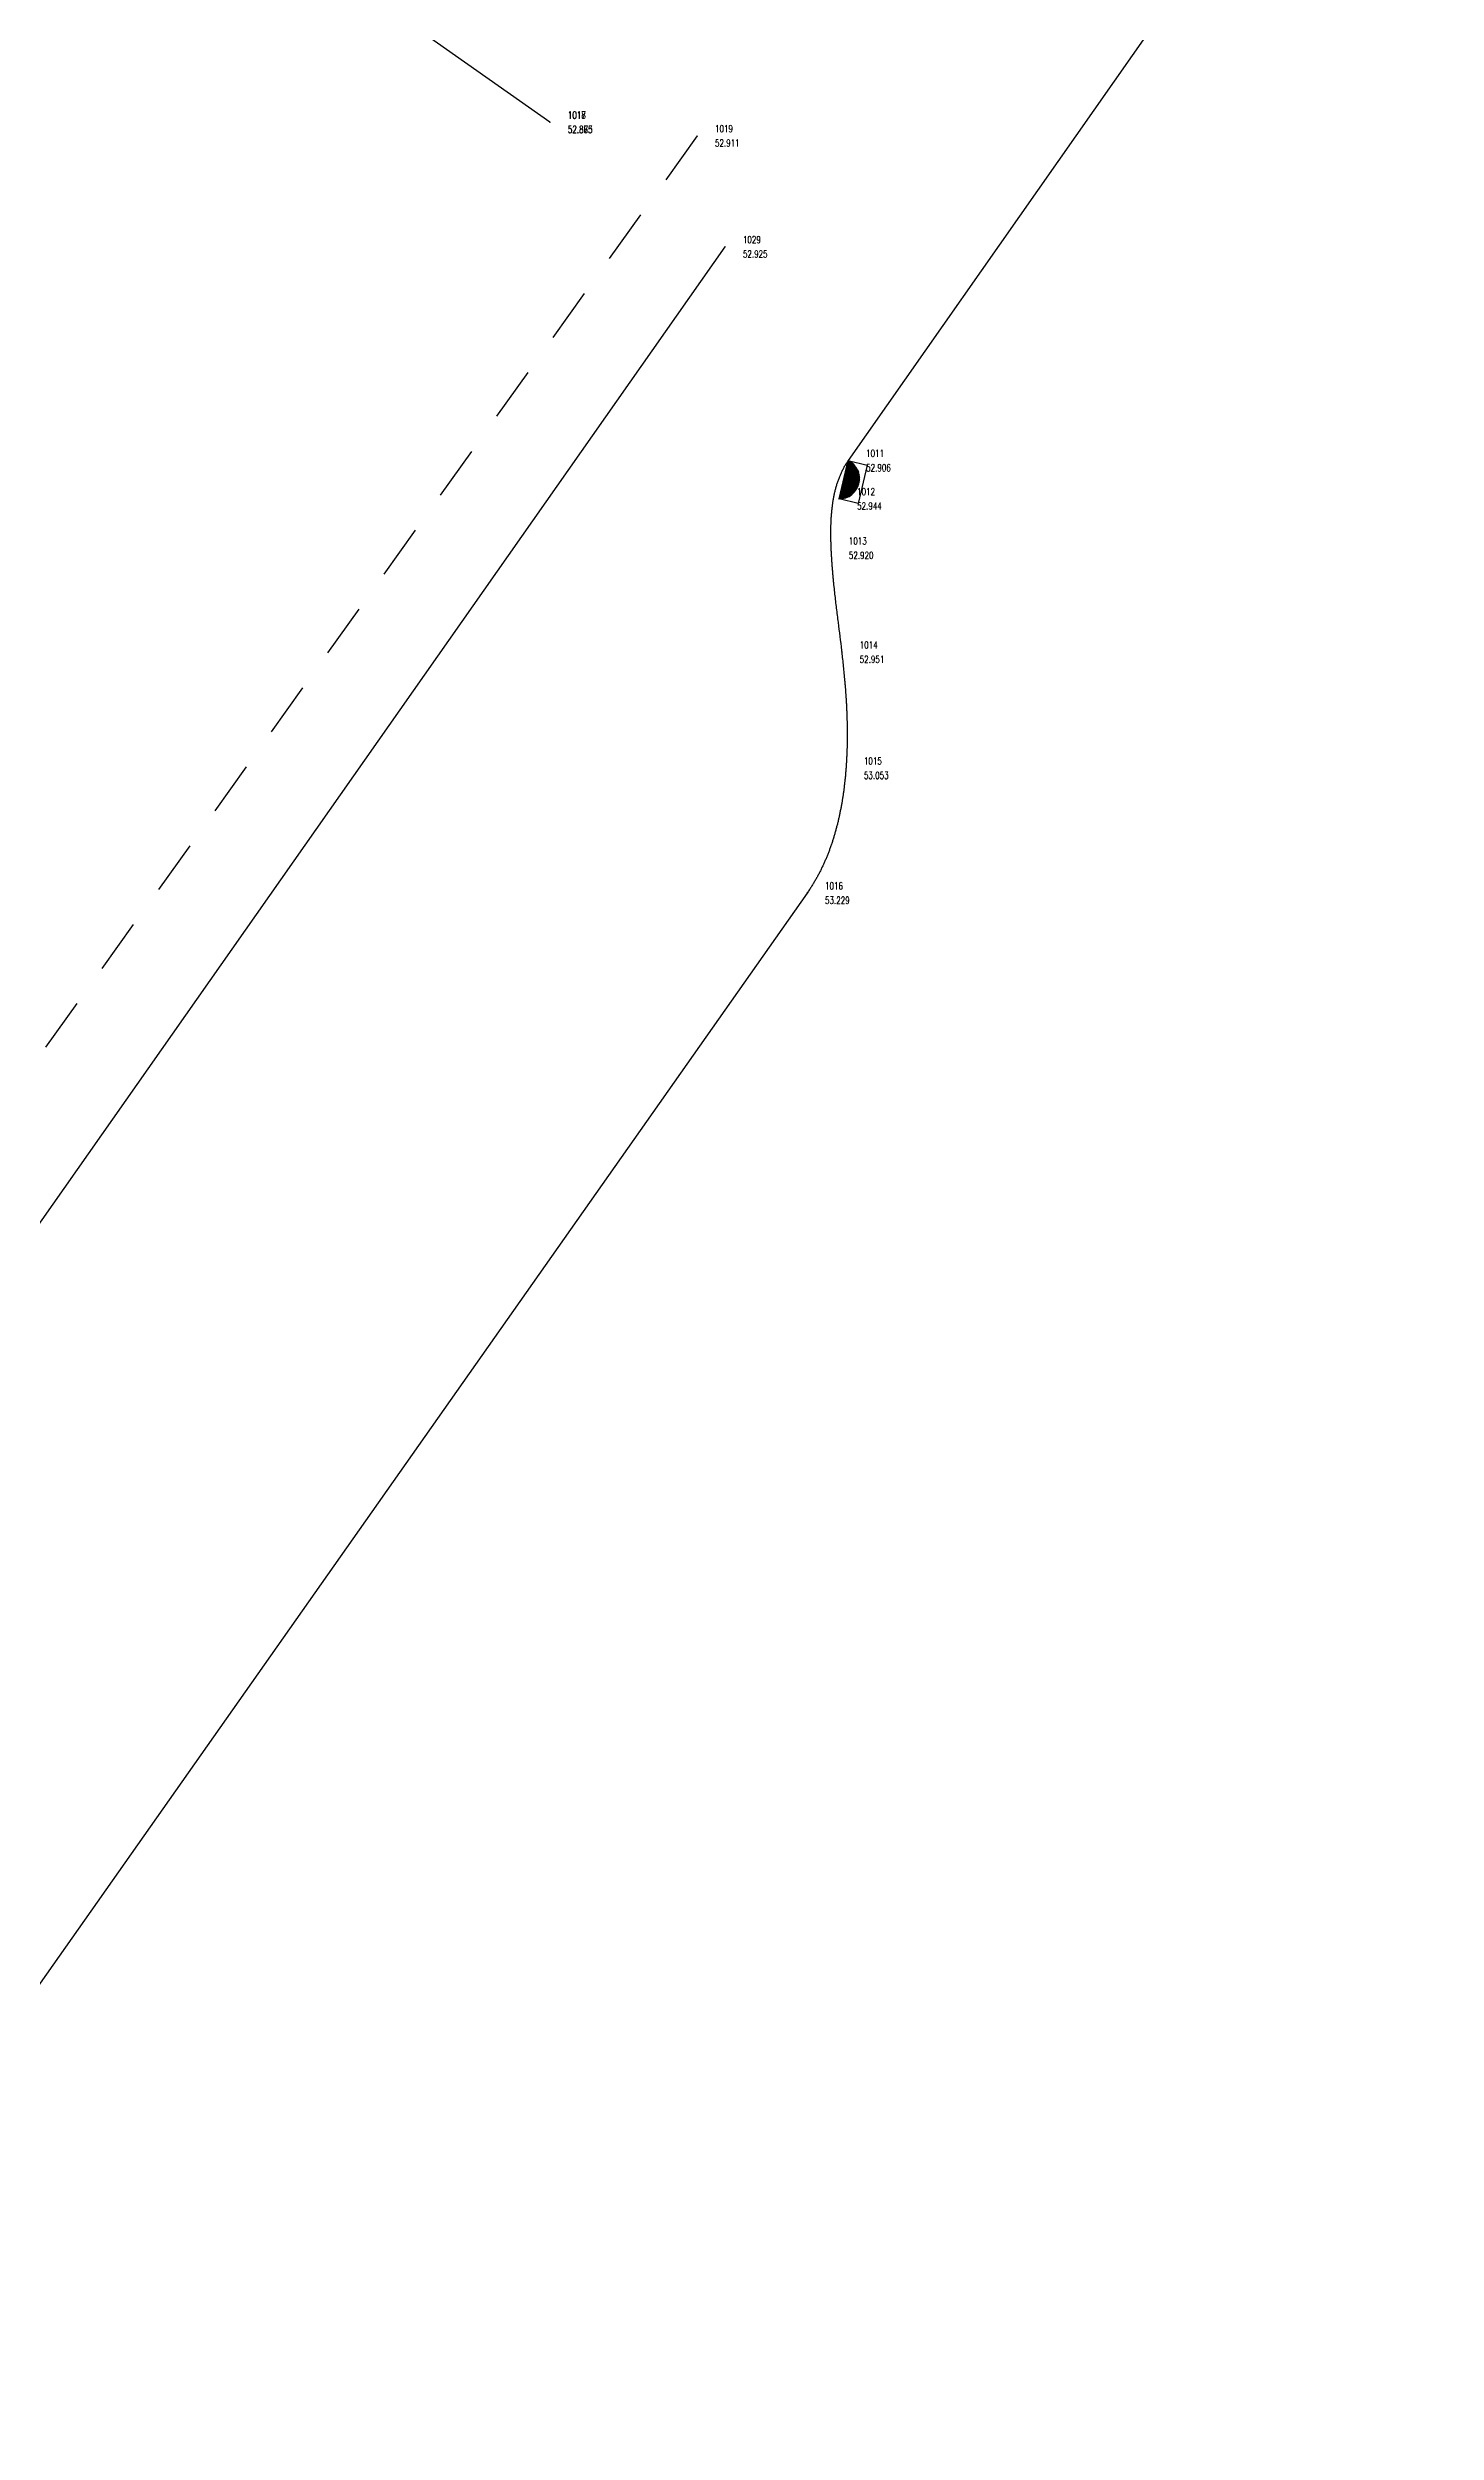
# Model space of a CAD drawing. Header units: millimetres. Extents: x 1351068 to 1351192, y 6240236 to 6240474.
# Drawn here: x 1351172.24 to 1351191.59, y 6240361.05 to 6240394.25 of the extents above; entities that cross this region are included whole.
import ezdxf
from ezdxf.enums import TextEntityAlignment as Align

# ---------------------------------------------------------------- set-up
doc = ezdxf.new("R2010")
doc.units = ezdxf.units.MM
doc.linetypes.add('CACHE', pattern=[9.525, 6.35, -3.175])
doc.linetypes.add('JIS_02_0.7', pattern=[1.35, 0.75, -0.6])
for name, color, linetype, lineweight in [('0_Bati Dur', 12, 'Continuous', 30), ('0_Bordure', 7, 'Continuous', 30), ('0_Chemin', 252, 'CACHE', 30), ('0_EPLUS', 140, 'Continuous', 30), ('CALQUE_PTTOPO_ALT', 7, 'Continuous', 0), ('CALQUE_PTTOPO_MAT', 7, 'Continuous', 0), ('PTTOPO', 7, 'Continuous', 0)]:
    doc.layers.add(name, color=color, linetype=linetype, lineweight=lineweight)
doc.styles.add('Style-STANDARD', font='STANDARD.shx')

# ---------------------------------------------------------------- blocks, each defined once
blk = doc.blocks.new('PTTOPO')
at = {"layer": 'PTTOPO'}
blk.add_point((0, 0), dxfattribs=at)
at = {"layer": 'CALQUE_PTTOPO_ALT', "style": 'Style-STANDARD', "width": 0.8}
blk.add_attdef('ALT', text='', height=0.1, dxfattribs=at).set_placement((0.25, -0.1), align=Align.MIDDLE_LEFT)
at = {"layer": 'CALQUE_PTTOPO_MAT', "style": 'Style-STANDARD', "width": 0.8}
blk.add_attdef('MAT', text='', height=0.1, dxfattribs=at).set_placement((0.25, 0.1), align=Align.MIDDLE_LEFT)
blk = doc.blocks.new('W006')
at = {"color": 0}
for p, q in [((-0.295624, 0.017132), (-0.084632, 0.228124)), ((-0.290306, 0), (-0.055323, 0.234982)), ((-0.28342, 0.051787), (-0.119287, 0.21592)), ((-0.267855, 0), (-0.029249, 0.238606)), ((-0.258277, 0.09938), (-0.16688, 0.190777)), ((-0.245405, 0), (-0.005453, 0.239952)), ((-0.222954, 0), (0.016598, 0.239552)), ((-0.200503, 0), (0.037234, 0.237737)), ((-0.178053, 0), (0.056679, 0.234731)), ((-0.155602, 0), (0.075089, 0.230691)), ((-0.133151, 0), (0.092581, 0.225732)), ((-0.110701, 0), (0.109241, 0.219942)), ((-0.08825, 0), (0.125136, 0.213386)), ((-0.065799, 0), (0.140319, 0.206118)), ((-0.043349, 0), (0.154828, 0.198177)), ((-0.020898, 0), (0.168697, 0.189595)), ((0.001552, 0), (0.181947, 0.180394)), ((0.024003, 0), (0.194597, 0.170593)), ((0.046454, 0), (0.206657, 0.160204)), ((0.068904, 0), (0.218136, 0.149232)), ((0.091355, 0), (0.229035, 0.13768)), ((0.113806, 0), (0.239352, 0.125546)), ((0.136256, 0), (0.249079, 0.112822)), ((0.158707, 0), (0.258203, 0.099496)), ((0.181158, 0), (0.266706, 0.085549)), ((0.203608, 0), (0.274565, 0.070957)), ((0.226059, 0), (0.281746, 0.055688)), ((0.24851, 0), (0.288209, 0.0397)), ((0.27096, 0), (0.2939, 0.022939)), ((0.293411, 0), (0.298749, 0.005338))]:
    blk.add_line(p, q, dxfattribs=at)
blk.add_lwpolyline([(-0.3, 0.3), (0.3, 0.3), (0.3, 0), (-0.3, 0)], close=True, dxfattribs=at)
blk.add_arc((0, -0.0675), 0.3075, 12.680383, 167.319617, dxfattribs=at)

msp = doc.modelspace()

# ---------------------------------------------------------------- linework, layer by layer
at = {"layer": '0_Bati Dur', "elevation": 52.865, "flags": 128}
msp.add_lwpolyline([(1351179.24, 6240393.213), (1351179.242, 6240393.215), (1351132.378, 6240426.148), (1351158.497, 6240363.817)], dxfattribs=at)
at = {"layer": '0_Bordure', "elevation": 52.525, "flags": 128}
msp.add_lwpolyline([(1351191.589, 6240400.19), (1351183.396, 6240388.504, 0.005843), (1351183.382, 6240388.483, 0.005764), (1351183.368, 6240388.463, 0.005679), (1351183.355, 6240388.441, 0.005588), (1351183.342, 6240388.42, 0.005492), (1351183.33, 6240388.398, 0.005392), (1351183.319, 6240388.377, 0.005287), (1351183.308, 6240388.354, 0.005179), (1351183.297, 6240388.332, 0.005068), (1351183.287, 6240388.31, 0.009795), (1351183.268, 6240388.264, 0.009327), (1351183.251, 6240388.217, 0.008852), (1351183.235, 6240388.17, 0.008374), (1351183.221, 6240388.122, 0.007899), (1351183.208, 6240388.073, 0.007431), (1351183.197, 6240388.024, 0.006972), (1351183.187, 6240387.974, 0.006525), (1351183.179, 6240387.924, 0.006091), (1351183.172, 6240387.874, 0.00567), (1351183.166, 6240387.822, 0.005263), (1351183.161, 6240387.771, 0.004871), (1351183.157, 6240387.72, 0.004492), (1351183.154, 6240387.668, 0.004126), (1351183.152, 6240387.616, 0.003771), (1351183.151, 6240387.564, 0.003427), (1351183.15, 6240387.511, 0.003093), (1351183.15, 6240387.459, 0.002767), (1351183.151, 6240387.407, 0.002448), (1351183.152, 6240387.355, 0.002133), (1351183.154, 6240387.303, 0.001863), (1351183.156, 6240387.252, 0.001783), (1351183.159, 6240387.2, 0.001708), (1351183.162, 6240387.149, 0.001632), (1351183.165, 6240387.098, 0.001554), (1351183.169, 6240387.047, 0.001475), (1351183.173, 6240386.996, 0.001394), (1351183.177, 6240386.946, 0.001311), (1351183.181, 6240386.896, 0.001227), (1351183.186, 6240386.845, 0.001142), (1351183.191, 6240386.795, 0.001055), (1351183.196, 6240386.746, 0.001847), (1351183.207, 6240386.646, 0.001489), (1351183.218, 6240386.547, 0.001125), (1351183.23, 6240386.449, 0.00114), (1351183.254, 6240386.252, -0.002222), (1351183.303, 6240385.86, -0.00144), (1351183.314, 6240385.762, -0.001637), (1351183.325, 6240385.663, -0.001833), (1351183.335, 6240385.564, -0.002027), (1351183.344, 6240385.465, -0.001086), (1351183.349, 6240385.416, -0.001135), (1351183.353, 6240385.366, -0.001183), (1351183.357, 6240385.317, -0.001232), (1351183.36, 6240385.267, -0.00128), (1351183.364, 6240385.217, -0.001328), (1351183.367, 6240385.167, -0.001376), (1351183.37, 6240385.117, -0.001424), (1351183.372, 6240385.067, -0.001472), (1351183.375, 6240385.017, -0.001519), (1351183.377, 6240384.967, -0.001567), (1351183.378, 6240384.917, -0.001614), (1351183.38, 6240384.867, -0.001661), (1351183.381, 6240384.817, -0.001708), (1351183.382, 6240384.767, -0.001755), (1351183.382, 6240384.717, -0.001801), (1351183.382, 6240384.666, -0.001847), (1351183.382, 6240384.616, -0.001893), (1351183.381, 6240384.566, -0.001939), (1351183.38, 6240384.515, -0.001984), (1351183.378, 6240384.465, -0.002028), (1351183.376, 6240384.414, -0.002073), (1351183.374, 6240384.363, -0.002116), (1351183.371, 6240384.313, -0.00216), (1351183.368, 6240384.262, -0.002202), (1351183.365, 6240384.211, -0.002258), (1351183.36, 6240384.161, -0.002322), (1351183.356, 6240384.11, -0.002387), (1351183.351, 6240384.059, -0.002454), (1351183.345, 6240384.008, -0.002522), (1351183.339, 6240383.957, -0.002592), (1351183.333, 6240383.907, -0.002664), (1351183.326, 6240383.856, -0.002737), (1351183.318, 6240383.805, -0.002813), (1351183.31, 6240383.755, -0.00289), (1351183.301, 6240383.705, -0.002969), (1351183.291, 6240383.654, -0.00305), (1351183.281, 6240383.604, -0.003133), (1351183.271, 6240383.554, -0.003218), (1351183.26, 6240383.505, -0.003304), (1351183.248, 6240383.455, -0.003393), (1351183.235, 6240383.406, -0.003483), (1351183.222, 6240383.357, -0.003575), (1351183.208, 6240383.308, -0.003669), (1351183.194, 6240383.259, -0.003764), (1351183.179, 6240383.211, -0.003861), (1351183.163, 6240383.163, -0.003959), (1351183.146, 6240383.115, -0.004059), (1351183.129, 6240383.068, -0.00416), (1351183.111, 6240383.021, -0.004262), (1351183.092, 6240382.975, -0.004364), (1351183.072, 6240382.928, -0.004468), (1351183.051, 6240382.883, -0.004571), (1351183.03, 6240382.837, -0.004675), (1351183.008, 6240382.792, -0.004778), (1351182.985, 6240382.748, -0.004881), (1351182.962, 6240382.704, -0.004983), (1351182.937, 6240382.661, -0.005084), (1351182.911, 6240382.618, -0.005184), (1351182.885, 6240382.575, -0.005281), (1351182.858, 6240382.533, -0.005376), (1351182.841, 6240382.508, -0.006627), (1351182.823, 6240382.483), (1351170.987, 6240365.678, -0.001218)], format="xyb", dxfattribs=at)
at = {"layer": '0_Bordure', "elevation": 52.925, "flags": 128}
msp.add_lwpolyline([(1351181.679, 6240391.48), (1351160.612, 6240361.494), (1351159.845, 6240360.405)], dxfattribs=at)
at = {"layer": '0_Chemin', "linetype": 'JIS_02_0.7', "elevation": 52.911, "flags": 128}
msp.add_lwpolyline([(1351181.29, 6240393.025), (1351159.44, 6240362.468), (1351158.255, 6240361.541)], dxfattribs=at)

# ---------------------------------------------------------------- block references
at = {"layer": '0_EPLUS', "xscale": 0.9127558895819902, "yscale": 0.9127558895819902, "rotation": 256.7483662659159}
msp.add_blockref('W006', (1351183.333, 6240388.238, 52.906), dxfattribs=at)
at = {"layer": 'PTTOPO'}
for p, values in [((1351179.24, 6240393.213, 52.865), {'ALT': '52.865', 'MAT': '1017'}), ((1351179.242, 6240393.215, 52.873), {'ALT': '52.873', 'MAT': '1018'}), ((1351181.29, 6240393.025, 52.911), {'ALT': '52.911', 'MAT': '1019'}), ((1351181.679, 6240391.48, 52.925), {'ALT': '52.925', 'MAT': '1029'}), ((1351183.396, 6240388.504, 52.906), {'ALT': '52.906', 'MAT': '1011'}), ((1351183.27, 6240387.971, 52.944), {'ALT': '52.944', 'MAT': '1012'}), ((1351183.155, 6240387.284, 52.92), {'ALT': '52.920', 'MAT': '1013'}), ((1351183.306, 6240385.837, 52.951), {'ALT': '52.951', 'MAT': '1014'}), ((1351183.365, 6240384.221, 53.053), {'ALT': '53.053', 'MAT': '1015'}), ((1351182.823, 6240382.483, 53.229), {'ALT': '53.229', 'MAT': '1016'})]:
    msp.add_blockref('PTTOPO', p, dxfattribs=at).add_auto_attribs(values)

doc.saveas('drawing.dxf')
